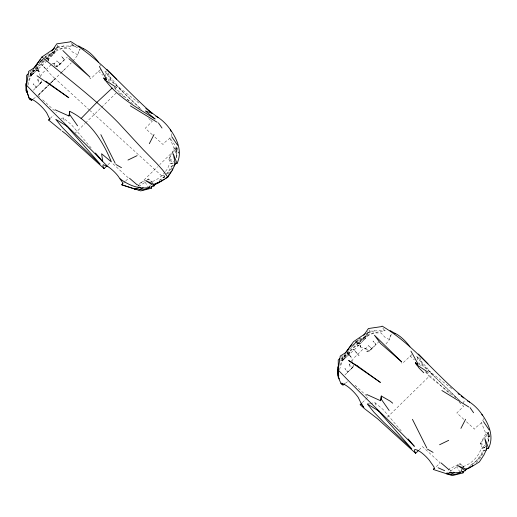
<?xml version="1.0" encoding="UTF-8"?>
<svg xmlns="http://www.w3.org/2000/svg" width="517" height="517" viewBox="0 0 517 517"><rect width="100%" height="100%" fill="white"/><g stroke="black" fill="none" stroke-linecap="round" stroke-linejoin="round"><path stroke-width="0.39" stroke-dasharray="2.58 1.94" d="M171.747 133.774C171.831 138.866 165.272 140.579 162.978 144.476L152.929 135.292M483.33 418.473C483.414 423.565 476.861 425.278 474.561 429.175L465.694 421.077M36.054 65.523L35.854 69.498L29.275 75.934L31.026 75.921L36.752 70.318L37.851 67.158L37.017 65.995M347.598 351.017L347.437 354.197L340.865 360.633L342.616 360.62L348.335 355.017L349.44 351.864L348.607 350.694M28.002 85.008C32.565 64.373 52.333 48.113 73.24 46.123L73.666 45.703L77.285 47.474M339.591 369.707C344.154 349.072 363.923 332.812 384.829 330.822L385.255 330.408L367.574 331.281M105.617 75.928L106.554 70.79M417.335 359.897L418.143 355.489M72.878 61.174L77.867 54.886L78.313 52.624L80.032 49.083L78.313 52.624M385.96 343.986L389.456 339.585L389.902 337.33L391.343 334.325M77.867 54.886L72.341 51.92L69.401 48.236L61.82 48.23L54.763 50.071L54.065 53.374L48.34 58.97L46.898 58.996M389.456 339.585L385.146 337.433L380.984 332.935L373.41 332.929L366.353 334.77L365.648 338.073L359.929 343.669L357.764 343.708L355.974 342.067L352.639 345.33M176.329 157.84L176.898 155.488L176.853 147.856L169.796 137.8L176.898 155.488L176.594 157.317L176.853 147.856L174.888 147.752L168.723 159.016L171.017 163.443L173.208 163.12L168.723 159.016L176.853 147.856L177.35 147.959L178.539 153.168L178.055 151.19L176.032 152.024L176.853 147.856L159.779 164.568M487.912 442.539L488.481 440.187L488.442 432.561L486.478 432.451L480.306 443.715L482.607 448.142L484.797 447.819L480.306 443.715L488.442 432.561L488.933 432.664L490.129 437.867L489.638 435.889L487.621 436.723L488.442 432.561L488.184 442.016L488.481 440.187L481.385 422.499M461.61 469.081L460.434 472.68L456.757 466.929L458.34 465.3M28.778 80.322L30.975 73.705M340.367 365.021L342.564 358.404L341.692 359.024L341.117 357.842M40.591 76.665L41.534 74.093L51.306 64.528L54.195 63.765L56.909 60.935L60.282 64.005L57.342 66.603L55.345 66.867M352.18 361.364L353.124 358.792L362.895 349.227L365.784 348.464L368.498 345.634L371.872 348.704L368.931 351.302L366.928 351.566L366.307 350.914L365.784 348.464L360.685 347.062L357.292 345.156L360.685 347.062L359.929 343.669L359.031 342.855L355.974 342.067L362.617 338.118M36.856 69.614L37.851 67.158L36.953 66.338M348.445 354.313L349.44 351.864M51.028 53.419L44.384 57.368L47.441 58.15L54.014 51.719L54.763 50.071M360.685 347.062L359.031 342.855L365.603 336.418L366.353 334.77M170.849 169.621L172.82 165.421L171.217 166.338L168.652 171.314L163.521 177.505L160.632 179.806M389.902 337.33L391.621 333.782M476.325 462.618L481.456 456.427L484.403 450.12L482.807 451.037L480.241 456.013L475.11 462.204L468.745 467.265M461.145 471.349L462.217 469.358M462.579 468.693L463.652 466.702L459.923 463.671L449.008 469.126L446.707 473.113M149.659 186.333L150.35 185.092M55.959 66.506L60.282 64.005L67.43 56.889M366.928 351.566L371.872 348.704L379.019 341.588M463.012 403.176L464.253 401.037L465.643 400.617M35.847 87.728L36.377 87.127L33.301 83.793L35.847 87.728L40.022 83.838L41.877 80.781M347.43 372.427L347.96 371.826L344.891 368.492L347.43 372.427L351.605 368.537L353.841 364.873M32.7 71.359L33.566 70.041M344.29 356.058L345.589 354.08M57.348 45.037L58.195 46.827L30.109 74.325L33.424 69.524M368.931 329.736L369.784 331.526L341.692 359.024L344.6 354.824M30.109 74.325L33.301 70.002M37.702 79.734L38.639 82.365L40.022 83.838L40.824 82.778L37.702 79.734L39.828 77.796M165.065 172.019L162.635 175.244L155.992 180.045L151.384 181.952M165.55 171.373L167.489 168.794L169.608 163.747L174.972 162.409L169.427 158.493M349.292 364.433L350.229 367.064L351.605 368.537L352.407 367.477L349.292 364.433L351.941 362.01L350.914 356.627L349.815 353.751L348.962 353.311L350.914 356.627L347.437 354.197L350.914 356.627M166.913 173.951L170.558 169.227M482.148 453.926L477.133 460.427L470.644 465.177M33.23 73.162L31.026 75.921L28.726 76.212M344.82 357.861L342.616 360.62L340.315 360.911M366.54 333.491L369.784 331.526L368.828 332.696L375.749 330.389M168.329 173.583L169.356 172.342M40.022 83.838L42.51 81.201M351.605 368.537L354.093 365.907M46.989 60.754L30.658 76.07L33.301 71.876L44.527 60.903M47.538 60.179L56.902 50.375M368.492 335.081L355.819 348.335L342.248 360.769L344.891 356.575L366.417 335.501L364.097 337.569M33.359 90.236L42.433 81.201M138.653 186.514L145.174 182.23L146.75 180.601M147.28 180.058L148.334 178.972L152.063 181.997M344.949 374.935L354.016 365.9M458.87 464.757L459.923 463.671L463.852 467.265M40.74 60.935L42.821 58.893M39.189 62.88L42.808 59.339L44.152 60.567L44.1 61.129L43.467 61.943L40.229 59.688M44.404 57.775L48.656 53.613M46.653 58.822L54.834 50.802L52.508 52.87M89.525 110.14L55.19 78.623L38.006 95.451L48.314 85.357M50.608 83.114L71.262 62.9M50.252 118.399L53.574 115.149M100.893 69.478L98.45 71.223L90.714 78.797L89.531 77.699M74.642 133.664L84.937 123.589M85.505 123.027L100.951 107.911M101.519 107.349L116.39 92.795M108.027 164.703L109.727 163.036M151.739 120.034L152.063 121.598L145.238 128.274L152.334 134.756M123.511 183.102L125.211 181.441M125.773 180.892L128.604 178.126L112.047 162.997M137.587 186.294L157.504 166.797M350.953 347.411L356.465 342.015L357.764 343.708L360.032 342.971M362.398 402.556L365.157 399.848M365.713 399.311L367.923 397.146L354.914 385.081M411.868 354.61L402.297 363.496L401.114 362.404M387.369 417.245L429.123 376.376L456.582 398.239M419.041 449.958L422.454 446.617L440.187 462.825L434.538 468.357M38.006 95.451L48.604 85.085M49.154 84.549L55.19 78.642C49.891 74.59 46.517 68.871 41.541 64.535L47.48 70.881M61.361 72.587L65.323 68.722M29.715 72.451L31.951 70.448M341.304 357.15L342.978 355.651M33.204 99.025L37.405 95.897M345.388 383.278L347.792 381.488M159.062 180.478L165.543 175.728L162.635 175.244L164.736 177.919L163.521 177.505L90.12 110.677M360.814 337.872L354.901 342.164M55.655 48.637L58.195 46.827L55.603 48.398M52.068 54.724L54.065 53.374L54.014 51.719M363.658 339.423L365.648 338.073L365.603 336.418M450.236 471.213L456.757 466.929M462.974 466.651C471.452 463.82 478.419 456.963 481.198 448.446L485.024 447.489M57.245 47.997L64.16 45.69M48.449 58.272L46.181 59.009L45.315 57.878M482.607 448.142L486.555 447.108L481.01 443.192M171.217 166.338L174.429 165.686M482.807 451.037L486.019 450.385M61.032 118.361L63.294 117.96L71.495 124.784L92.343 149.342M367.341 404.01L369.603 403.603M370.359 403.467L374.883 402.659L383.078 409.483L401.845 431.585M40.74 61.361L40.216 61.445L42.394 64.974M77.201 47.583L73.666 45.703L55.985 46.582M60.282 64.005L56.909 60.935M371.872 348.704L368.498 345.634M52.01 63.164L54.195 63.765L57.342 66.603L64.47 59.623L61.4 56.288L64.373 59.804M39.324 71.928L37.373 68.612L38.226 69.052L39.324 71.928L35.854 69.498L39.324 71.928L40.358 77.311M138.892 103.038L106.651 77.64M451.742 388.713L418.828 362.824M118.781 92.672L124.397 97.144M126.898 99.128L130.013 101.616M130.639 102.114L132.514 103.6M365.784 348.464L368.931 351.302L376.059 344.328L372.983 340.994L375.962 344.503M98.45 71.223L102.844 75.204M114.031 87.095L129.954 101.539M148.663 118.509L152.063 121.598M410.039 355.922L414.434 359.903M426.208 372.33L450.385 394.264M459.115 402.181L463.652 406.297L456.828 412.973L465.106 420.534M174.888 147.752L178.029 150.628M486.478 432.451L489.618 435.327M152.825 183.076L148.334 178.972L137.425 184.427L140.042 186.824M449.008 469.126L452.155 472.002M38.594 96L39.777 97.093M42.737 99.833L56.34 112.448M459.161 400.113L432.322 374.696L422.583 364.711L416.573 355.987L427.417 368.311L432.322 374.696L430.952 373.158L460.324 401.218M140.572 108.783L120.739 89.997L111 80.012L104.983 71.288L115.827 83.612L120.739 89.997L119.362 88.459L141.251 109.365M419.009 363.748L420.463 365.532M105.481 76.665L109.358 81.427M425.278 371.549L429.123 376.376M114.651 88.058L116.571 90.469M382.851 328.14L384.829 330.822M71.262 43.441L73.24 46.123M72.309 43.861L73.666 45.703M145.174 182.23L148.844 187.981M99.846 64.644L100.427 66.027M48.546 60.961L47.441 58.15L48.34 58.97L48.792 61.006M419.804 357.583L422.583 364.711M108.215 72.884L111 80.012M374.883 402.659L376.441 406.911M63.294 117.96L64.851 122.212M54.195 63.765L54.718 66.215M341.692 359.024A93.997 88.827 10.4 0 1 344.729 354.597M352.73 345.162A93.997 88.827 10.4 0 1 360.246 338.312M366.501 333.659A93.997 88.827 10.4 0 1 369.784 331.526M353.977 349.679L353.13 349.233L359.069 355.58L353.977 349.679"/><path stroke-width="0.78" d="M55.073 109.753L68.968 116.015L69.569 114.373L69.711 111.336C90.152 121.198 103.064 141.432 111.368 161.866L101.603 153.762L102.767 161.621L107.859 166.571A13.636 3.709 45.6 0 1 117.74 175.599L122.322 182.146L122.71 183.393L121.779 184.802L135.234 189.183L140.566 187.303M366.663 394.452L380.551 400.72L381.158 399.072L381.294 396.035L390.199 401.134L392.7 403.189M68.968 116.015L69.711 111.336M380.551 400.72L381.294 396.035M122.949 183.658L121.779 184.802L140.714 190.902L151.403 188.22L151.675 186.727M434.538 468.357L433.369 469.501L452.304 475.601L462.993 472.919L463.264 471.426M151.403 188.22L151.694 186.689M462.993 472.919L463.284 471.394M449.751 472.208L454.966 472.829L460.382 472.189L465.584 470.664L465.875 469.139L472.422 466.237L479.349 461.914L483.925 454.986L486.885 448.575L484.862 438.552L488.61 448.123L486.885 448.575M174.429 165.686L174.811 164.115M486.019 450.385L486.4 448.814M337.853 366.721L337.439 368.136L337.569 375.432L339.443 378.955M139.461 189.48L143.39 189.817L148.844 187.981L149.316 186.54M171.948 170.229L172.607 168.807M173.925 165.957L174.914 163.824L177.021 163.424C183.283 150.499 175.987 136.669 167.954 126.445A13.636 3.709 45.6 0 0 158.073 117.424L145.826 108.415M148.844 187.981L149.387 186.883M149.316 143.687L154.034 134.543M460.906 428.386L465.623 419.242M167.792 176.536L169.04 174.643M169.867 173.382L171.114 171.489M103.749 78.022L104.796 79.889L106.45 79.321L103.749 78.022C116.247 96.33 136.766 107.536 155.139 119.026L145.374 110.922L152.127 113.301C124.797 89.486 101.855 60.399 70.506 41.399L70.086 41.89L56.78 43.842L52.986 49.477L41.916 56.993L34.232 67.837L28.655 71.372L26.703 84.361L26.141 84.827L26.865 91.515L29.34 98.702L31.401 100.369L32.603 99.471M40.229 59.688L33.075 69.129M351.818 344.387L345.11 353.247M81.111 118.49L96.776 102.463L112.189 88.071M51.655 51.118L54.582 47.978M363.729 335.294L365.196 333.724M36.054 65.523L37.618 63.992M30.4 99.529L29.34 98.702L26.865 91.515L27.291 91.102M61.051 130.252L48.598 120.022L49.703 118.942M62.292 131.208L66.021 134.09L104.046 168.594L106.89 165.815M469.662 402.123C438.552 379.116 415.894 345.912 382.089 326.098L381.675 326.589L368.369 328.541L364.575 334.176L353.499 341.692L345.815 352.536L340.244 356.071L338.292 369.06L337.724 369.526L338.448 376.214L338.874 375.801M418.473 450.514L415.636 453.293L377.604 418.789L364.575 408.708L360.181 404.721L361.842 403.098M28.041 73.957L26.645 75.301L26.626 86.345M339.63 358.656L338.234 360L338.448 376.214M160.684 181.137L158.37 182.979L153.995 184.983M472.855 465.378L469.959 467.678L465.584 469.682M338.157 377.1L340.929 383.401L342.991 385.068L344.794 383.724M29.34 98.702L30.516 98.657L32.048 99.438A14.256 3.877 45.6 0 1 46.653 112.777L49.91 119.375L48.598 120.022M164.225 179.128L160.451 181.486L154.628 184.065M165.485 178.339L167.76 177.215L172.335 170.287L175.302 163.876L173.273 153.853L177.021 163.424L174.914 163.824M433.369 469.501L434.299 468.092L433.912 466.845L429.323 460.298A13.636 3.709 45.6 0 0 417.297 450.12L414.828 449.409L414.427 450.727L415.636 453.293M360.181 404.721L361.493 404.081L363.238 406.588M127.977 160.05L137.102 155.636M439.566 444.756L448.691 440.335M138.537 189.868L143.177 187.787M450.126 474.567L454.76 472.486L453.461 472.241M451.393 472.267L446.326 473.779L454.979 474.516L460.434 472.68M418.04 364.02L415.332 362.721L416.385 364.588L418.04 364.02L410.944 351.108M347.644 350.222L348.193 350.112M486.503 448.523L488.61 448.123C494.866 435.198 487.576 421.368 479.543 411.144A13.636 3.709 45.6 0 0 467.51 400.966M136.268 188.931L134.737 189.08L137.102 189.28M83.14 48.74L83.754 48.824A14.256 3.877 45.6 0 1 98.359 62.169M394.729 333.439L395.343 333.523A14.256 3.877 45.6 0 1 409.949 346.868M465.875 469.139L457.429 465.403L465.584 470.664M438.125 467.756L444.678 470.709M155.921 116.267L158.073 117.424M107.859 166.571L103.238 164.71L102.838 166.028L104.046 168.594M78.494 45.877L83.754 48.824M390.083 330.576L395.343 333.523M115.905 164.471L121.501 167.689M427.494 449.17L433.091 452.388M130.303 105.811L157.168 122.264M441.893 390.509L468.751 406.963M67.805 126.691L55.752 119.311L62.415 127.563L72.154 137.548L100.156 164.07L66.402 125.625M379.388 411.39L367.341 404.01L374.004 412.269L383.743 422.247L411.745 448.775L377.992 410.324M120.06 178.824C129.56 185.952 142.382 190.967 153.995 185.965L154.292 184.44L160.839 181.538L167.76 177.215L162.829 170.267L156.657 163.333L143.209 149.665L118.464 122.859C94.908 98.734 67.727 78.565 41.916 56.993M104.796 79.889L116.609 87.612M416.385 364.588L428.192 372.311M37.03 75.805L68.813 97.719L45.845 81.201M458.043 393.605L459.303 394.581M461.196 396.048L463.717 398M423.778 372.77L419.203 368.246L415.332 362.721M129.541 178.255L137.16 184.847M441.13 462.954L448.75 469.546M68.864 58.667L89.939 77.039L62.854 50.524M337.724 369.526C362.591 395.789 389.223 420.308 414.356 446.32L408.1 438.952M26.141 84.827C51.009 111.09 77.64 135.609 102.767 161.621L95.471 153.026M418.408 354.022L427.966 363.845M106.825 69.323L116.377 79.146M341.989 384.228L340.929 383.401L342.105 383.356L343.637 384.137A14.256 3.877 45.6 0 1 358.242 397.476L361.493 404.081L363.884 407.558M469.998 407.564L473.591 412.747M158.415 122.865L162.008 128.048M389.172 410.511L381.158 399.072M69.569 114.373L77.582 125.812M483.434 421.542L489.192 429.963M171.844 136.843L177.602 145.264M27.239 92.782L25.979 90.734L25.85 83.437M341.776 383.065L342.991 385.068M30.193 98.366L31.401 100.369M99.354 66.409L106.45 79.321M412.443 419.339L426.816 448.013M100.854 134.64L115.226 163.314M481.863 414.369L482.458 415.623M170.28 129.67L171.166 131.551M26.722 89.389L26.865 91.515M154.292 184.44L153.904 184.388L153.995 185.965L145.839 180.704L154.292 184.44M357.428 365.9L348.62 360.504L380.402 382.418L357.428 365.9M401.528 361.738L380.454 343.366L374.444 335.223L401.528 361.738"/></g></svg>
